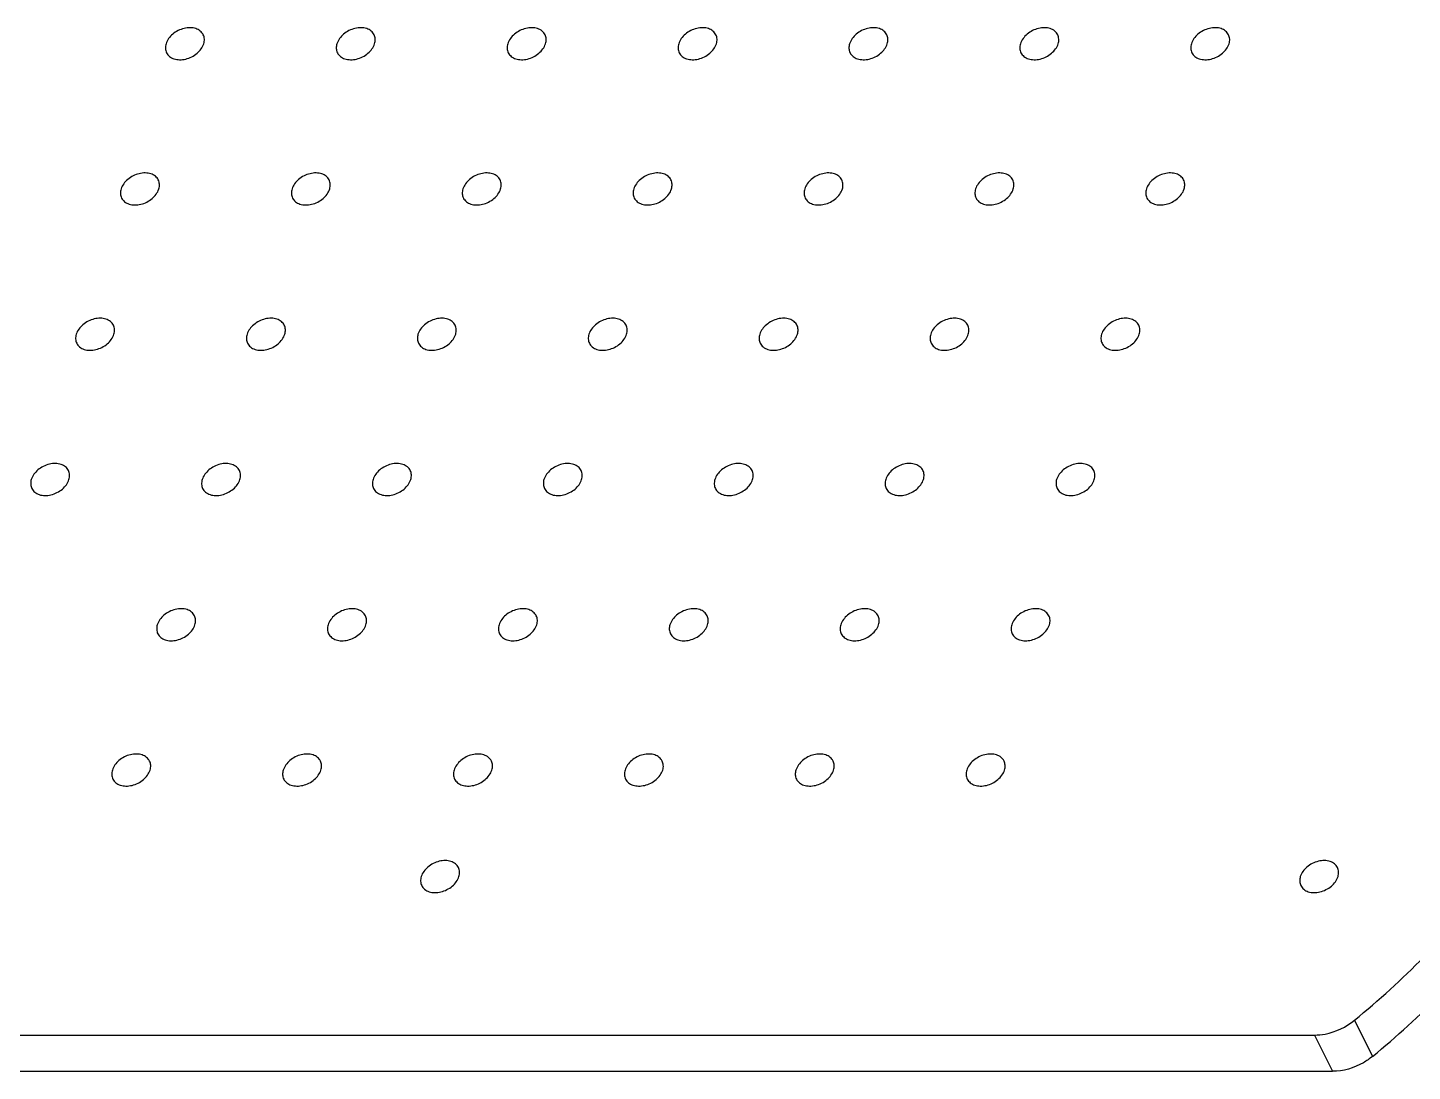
# Model space of a CAD drawing. Extents: x -1998 to 15527, y -687 to 14548.
# Drawn here: x 1076.02 to 1118.67, y -487.02 to -454.86 of the extents above; entities that cross this region are included whole.
import ezdxf

# ---------------------------------------------------------------- set-up
doc = ezdxf.new("R2010")
doc.units = 0
doc.header["$LTSCALE"] = 6
doc.header["$MEASUREMENT"] = 0
doc.layers.get('0').update_dxf_attribs({"linetype": 'CONTINUOUS'})
doc.layers.add('02___PRT_ALL_AXES', color=7, linetype='CONTINUOUS')

msp = doc.modelspace()

# ---------------------------------------------------------------- linework, layer by layer
at = {"color": 7, "linetype": 'Continuous'}
for p, q in [((1116.893, -485.448), (1117.442, -486.567)), ((1058.765, -485.906), (1115.657, -485.906)), ((1115.657, -485.906), (1116.207, -487.025)), ((1059.314, -487.025), (1116.207, -487.025))]:
    msp.add_line(p, q, dxfattribs=at)
for centre in [(1098.947, -463.629), (1099.497, -464.748)]:
    msp.add_arc(centre, 28.251, 309.4369, 315.2953, dxfattribs=at)
for points, knots in [([(1115.657, -485.906), (1115.765, -485.906), (1116.209, -485.862), (1116.634, -485.662), (1116.893, -485.448)], [0, 0, 0, 0, 0.243055, 1, 1, 1, 1]), ([(1117.442, -486.567), (1117.355, -486.639), (1116.989, -486.891), (1116.538, -487.025), (1116.207, -487.025)], [0, 0, 0, 0, 0.254265, 1, 1, 1, 1])]:
    msp.add_open_spline(points, degree=3, knots=knots, dxfattribs=at)
at = {"layer": '02___PRT_ALL_AXES', "color": 7, "linetype": 'Continuous'}
for points, knots in [([(1081.426, -455.079), (1081.405, -455.035), (1081.338, -454.954), (1081.193, -454.88), (1081.019, -454.855), (1080.766, -454.886), (1080.476, -455.031), (1080.315, -455.243), (1080.28, -455.356)], [0, 0, 0, 0, 0.102614, 0.21351, 0.336532, 0.470448, 0.748153, 1, 1, 1, 1]), ([(1081.441, -455.356), (1081.455, -455.31), (1081.469, -455.214), (1081.446, -455.12), (1081.426, -455.079)], [0, 0, 0, 0, 0.516994, 1, 1, 1, 1]), ([(1086.69, -455.079), (1086.668, -455.035), (1086.602, -454.954), (1086.457, -454.88), (1086.283, -454.855), (1086.03, -454.886), (1085.74, -455.031), (1085.579, -455.243), (1085.544, -455.356)], [0, 0, 0, 0, 0.102614, 0.21351, 0.336532, 0.470448, 0.748153, 1, 1, 1, 1]), ([(1086.704, -455.356), (1086.719, -455.31), (1086.733, -455.214), (1086.71, -455.12), (1086.69, -455.079)], [0, 0, 0, 0, 0.516994, 1, 1, 1, 1]), ([(1091.954, -455.079), (1091.932, -455.035), (1091.866, -454.954), (1091.721, -454.88), (1091.547, -454.855), (1091.293, -454.886), (1091.004, -455.031), (1090.843, -455.243), (1090.808, -455.356)], [0, 0, 0, 0, 0.102614, 0.21351, 0.336532, 0.470448, 0.748153, 1, 1, 1, 1]), ([(1091.968, -455.356), (1091.983, -455.31), (1091.997, -455.214), (1091.974, -455.12), (1091.954, -455.079)], [0, 0, 0, 0, 0.516994, 1, 1, 1, 1]), ([(1097.217, -455.079), (1097.196, -455.035), (1097.13, -454.954), (1096.985, -454.88), (1096.81, -454.855), (1096.557, -454.886), (1096.268, -455.031), (1096.107, -455.243), (1096.072, -455.356)], [0, 0, 0, 0, 0.102614, 0.21351, 0.336532, 0.470448, 0.748153, 1, 1, 1, 1]), ([(1097.232, -455.356), (1097.247, -455.31), (1097.261, -455.214), (1097.238, -455.12), (1097.217, -455.079)], [0, 0, 0, 0, 0.516994, 1, 1, 1, 1]), ([(1102.481, -455.079), (1102.46, -455.035), (1102.394, -454.954), (1102.249, -454.88), (1102.074, -454.855), (1101.821, -454.886), (1101.532, -455.031), (1101.371, -455.243), (1101.336, -455.356)], [0, 0, 0, 0, 0.102614, 0.21351, 0.336532, 0.470448, 0.748153, 1, 1, 1, 1]), ([(1102.496, -455.356), (1102.51, -455.31), (1102.525, -455.214), (1102.501, -455.12), (1102.481, -455.079)], [0, 0, 0, 0, 0.516994, 1, 1, 1, 1]), ([(1107.745, -455.079), (1107.724, -455.035), (1107.658, -454.954), (1107.513, -454.88), (1107.338, -454.855), (1107.085, -454.886), (1106.796, -455.031), (1106.635, -455.243), (1106.599, -455.356)], [0, 0, 0, 0, 0.102614, 0.21351, 0.336532, 0.470448, 0.748153, 1, 1, 1, 1]), ([(1107.76, -455.356), (1107.774, -455.31), (1107.789, -455.214), (1107.765, -455.12), (1107.745, -455.079)], [0, 0, 0, 0, 0.516994, 1, 1, 1, 1]), ([(1113.009, -455.079), (1112.988, -455.035), (1112.921, -454.954), (1112.777, -454.88), (1112.602, -454.855), (1112.349, -454.886), (1112.059, -455.031), (1111.898, -455.243), (1111.863, -455.356)], [0, 0, 0, 0, 0.102614, 0.21351, 0.336532, 0.470448, 0.748153, 1, 1, 1, 1]), ([(1113.024, -455.356), (1113.038, -455.31), (1113.053, -455.214), (1113.029, -455.12), (1113.009, -455.079)], [0, 0, 0, 0, 0.516994, 1, 1, 1, 1]), ([(1080.28, -455.356), (1080.266, -455.403), (1080.251, -455.498), (1080.275, -455.593), (1080.295, -455.634)], [0, 0, 0, 0, 0.516994, 1, 1, 1, 1]), ([(1080.295, -455.634), (1080.316, -455.677), (1080.382, -455.759), (1080.527, -455.833), (1080.702, -455.858), (1080.955, -455.826), (1081.244, -455.682), (1081.405, -455.47), (1081.441, -455.356)], [0, 0, 0, 0, 0.102614, 0.21351, 0.336532, 0.470448, 0.748153, 1, 1, 1, 1]), ([(1085.544, -455.356), (1085.53, -455.403), (1085.515, -455.498), (1085.539, -455.593), (1085.559, -455.634)], [0, 0, 0, 0, 0.516994, 1, 1, 1, 1]), ([(1085.559, -455.634), (1085.58, -455.677), (1085.646, -455.759), (1085.791, -455.833), (1085.966, -455.858), (1086.219, -455.826), (1086.508, -455.682), (1086.669, -455.47), (1086.704, -455.356)], [0, 0, 0, 0, 0.102614, 0.21351, 0.336532, 0.470448, 0.748153, 1, 1, 1, 1]), ([(1090.808, -455.356), (1090.793, -455.403), (1090.779, -455.498), (1090.802, -455.593), (1090.823, -455.634)], [0, 0, 0, 0, 0.516994, 1, 1, 1, 1]), ([(1090.823, -455.634), (1090.844, -455.677), (1090.91, -455.759), (1091.055, -455.833), (1091.23, -455.858), (1091.483, -455.826), (1091.772, -455.682), (1091.933, -455.47), (1091.968, -455.356)], [0, 0, 0, 0, 0.102614, 0.21351, 0.336532, 0.470448, 0.748153, 1, 1, 1, 1]), ([(1096.072, -455.356), (1096.057, -455.403), (1096.043, -455.498), (1096.066, -455.593), (1096.086, -455.634)], [0, 0, 0, 0, 0.516994, 1, 1, 1, 1]), ([(1096.086, -455.634), (1096.108, -455.677), (1096.174, -455.759), (1096.319, -455.833), (1096.493, -455.858), (1096.747, -455.826), (1097.036, -455.682), (1097.197, -455.47), (1097.232, -455.356)], [0, 0, 0, 0, 0.102614, 0.21351, 0.336532, 0.470448, 0.748153, 1, 1, 1, 1]), ([(1101.336, -455.356), (1101.321, -455.403), (1101.307, -455.498), (1101.33, -455.593), (1101.35, -455.634)], [0, 0, 0, 0, 0.516994, 1, 1, 1, 1]), ([(1101.35, -455.634), (1101.372, -455.677), (1101.438, -455.759), (1101.583, -455.833), (1101.757, -455.858), (1102.01, -455.826), (1102.3, -455.682), (1102.461, -455.47), (1102.496, -455.356)], [0, 0, 0, 0, 0.102614, 0.21351, 0.336532, 0.470448, 0.748153, 1, 1, 1, 1]), ([(1106.599, -455.356), (1106.585, -455.403), (1106.571, -455.498), (1106.594, -455.593), (1106.614, -455.634)], [0, 0, 0, 0, 0.516994, 1, 1, 1, 1]), ([(1106.614, -455.634), (1106.636, -455.677), (1106.702, -455.759), (1106.847, -455.833), (1107.021, -455.858), (1107.274, -455.826), (1107.564, -455.682), (1107.725, -455.47), (1107.76, -455.356)], [0, 0, 0, 0, 0.102614, 0.21351, 0.336532, 0.470448, 0.748153, 1, 1, 1, 1]), ([(1111.863, -455.356), (1111.849, -455.403), (1111.835, -455.498), (1111.858, -455.593), (1111.878, -455.634)], [0, 0, 0, 0, 0.516994, 1, 1, 1, 1]), ([(1111.878, -455.634), (1111.899, -455.677), (1111.966, -455.759), (1112.11, -455.833), (1112.285, -455.858), (1112.538, -455.826), (1112.828, -455.682), (1112.989, -455.47), (1113.024, -455.356)], [0, 0, 0, 0, 0.102614, 0.21351, 0.336532, 0.470448, 0.748153, 1, 1, 1, 1]), ([(1080.042, -459.555), (1080.021, -459.512), (1079.955, -459.431), (1079.81, -459.357), (1079.635, -459.331), (1079.382, -459.363), (1079.093, -459.508), (1078.932, -459.719), (1078.897, -459.833)], [0, 0, 0, 0, 0.102614, 0.21351, 0.336532, 0.470448, 0.748153, 1, 1, 1, 1]), ([(1085.306, -459.555), (1085.285, -459.512), (1085.219, -459.431), (1085.074, -459.357), (1084.899, -459.331), (1084.646, -459.363), (1084.357, -459.508), (1084.196, -459.719), (1084.161, -459.833)], [0, 0, 0, 0, 0.102614, 0.21351, 0.336532, 0.470448, 0.748153, 1, 1, 1, 1]), ([(1090.57, -459.555), (1090.549, -459.512), (1090.483, -459.431), (1090.338, -459.357), (1090.163, -459.331), (1089.91, -459.363), (1089.621, -459.508), (1089.46, -459.719), (1089.424, -459.833)], [0, 0, 0, 0, 0.102614, 0.21351, 0.336532, 0.470448, 0.748153, 1, 1, 1, 1]), ([(1095.834, -459.555), (1095.813, -459.512), (1095.746, -459.431), (1095.602, -459.357), (1095.427, -459.331), (1095.174, -459.363), (1094.884, -459.508), (1094.723, -459.719), (1094.688, -459.833)], [0, 0, 0, 0, 0.102614, 0.21351, 0.336532, 0.470448, 0.748153, 1, 1, 1, 1]), ([(1101.098, -459.555), (1101.077, -459.512), (1101.01, -459.431), (1100.866, -459.357), (1100.691, -459.331), (1100.438, -459.363), (1100.148, -459.508), (1099.987, -459.719), (1099.952, -459.833)], [0, 0, 0, 0, 0.102614, 0.21351, 0.336532, 0.470448, 0.748153, 1, 1, 1, 1]), ([(1106.362, -459.555), (1106.34, -459.512), (1106.274, -459.431), (1106.129, -459.357), (1105.955, -459.331), (1105.702, -459.363), (1105.412, -459.508), (1105.251, -459.719), (1105.216, -459.833)], [0, 0, 0, 0, 0.102614, 0.21351, 0.336532, 0.470448, 0.748153, 1, 1, 1, 1]), ([(1111.626, -459.555), (1111.604, -459.512), (1111.538, -459.431), (1111.393, -459.357), (1111.219, -459.331), (1110.965, -459.363), (1110.676, -459.508), (1110.515, -459.719), (1110.48, -459.833)], [0, 0, 0, 0, 0.102614, 0.21351, 0.336532, 0.470448, 0.748153, 1, 1, 1, 1]), ([(1080.057, -459.833), (1080.072, -459.786), (1080.086, -459.691), (1080.063, -459.596), (1080.042, -459.555)], [0, 0, 0, 0, 0.516994, 1, 1, 1, 1]), ([(1085.321, -459.833), (1085.335, -459.786), (1085.35, -459.691), (1085.326, -459.596), (1085.306, -459.555)], [0, 0, 0, 0, 0.516994, 1, 1, 1, 1]), ([(1090.585, -459.833), (1090.599, -459.786), (1090.614, -459.691), (1090.59, -459.596), (1090.57, -459.555)], [0, 0, 0, 0, 0.516994, 1, 1, 1, 1]), ([(1095.849, -459.833), (1095.863, -459.786), (1095.878, -459.691), (1095.854, -459.596), (1095.834, -459.555)], [0, 0, 0, 0, 0.516994, 1, 1, 1, 1]), ([(1101.113, -459.833), (1101.127, -459.786), (1101.141, -459.691), (1101.118, -459.596), (1101.098, -459.555)], [0, 0, 0, 0, 0.516994, 1, 1, 1, 1]), ([(1106.377, -459.833), (1106.391, -459.786), (1106.405, -459.691), (1106.382, -459.596), (1106.362, -459.555)], [0, 0, 0, 0, 0.516994, 1, 1, 1, 1]), ([(1111.64, -459.833), (1111.655, -459.786), (1111.669, -459.691), (1111.646, -459.596), (1111.626, -459.555)], [0, 0, 0, 0, 0.516994, 1, 1, 1, 1]), ([(1078.897, -459.833), (1078.882, -459.88), (1078.868, -459.975), (1078.891, -460.07), (1078.911, -460.111)], [0, 0, 0, 0, 0.516994, 1, 1, 1, 1]), ([(1078.911, -460.111), (1078.933, -460.154), (1078.999, -460.235), (1079.144, -460.309), (1079.318, -460.335), (1079.572, -460.303), (1079.861, -460.158), (1080.022, -459.947), (1080.057, -459.833)], [0, 0, 0, 0, 0.102614, 0.21351, 0.336532, 0.470448, 0.748153, 1, 1, 1, 1]), ([(1084.161, -459.833), (1084.146, -459.88), (1084.132, -459.975), (1084.155, -460.07), (1084.175, -460.111)], [0, 0, 0, 0, 0.516994, 1, 1, 1, 1]), ([(1084.175, -460.111), (1084.197, -460.154), (1084.263, -460.235), (1084.408, -460.309), (1084.582, -460.335), (1084.835, -460.303), (1085.125, -460.158), (1085.286, -459.947), (1085.321, -459.833)], [0, 0, 0, 0, 0.102614, 0.21351, 0.336532, 0.470448, 0.748153, 1, 1, 1, 1]), ([(1089.424, -459.833), (1089.41, -459.88), (1089.396, -459.975), (1089.419, -460.07), (1089.439, -460.111)], [0, 0, 0, 0, 0.516994, 1, 1, 1, 1]), ([(1089.439, -460.111), (1089.461, -460.154), (1089.527, -460.235), (1089.672, -460.309), (1089.846, -460.335), (1090.099, -460.303), (1090.389, -460.158), (1090.55, -459.947), (1090.585, -459.833)], [0, 0, 0, 0, 0.102614, 0.21351, 0.336532, 0.470448, 0.748153, 1, 1, 1, 1]), ([(1094.688, -459.833), (1094.674, -459.88), (1094.66, -459.975), (1094.683, -460.07), (1094.703, -460.111)], [0, 0, 0, 0, 0.516994, 1, 1, 1, 1]), ([(1094.703, -460.111), (1094.724, -460.154), (1094.791, -460.235), (1094.935, -460.309), (1095.11, -460.335), (1095.363, -460.303), (1095.653, -460.158), (1095.814, -459.947), (1095.849, -459.833)], [0, 0, 0, 0, 0.102614, 0.21351, 0.336532, 0.470448, 0.748153, 1, 1, 1, 1]), ([(1099.952, -459.833), (1099.938, -459.88), (1099.923, -459.975), (1099.947, -460.07), (1099.967, -460.111)], [0, 0, 0, 0, 0.516994, 1, 1, 1, 1]), ([(1099.967, -460.111), (1099.988, -460.154), (1100.054, -460.235), (1100.199, -460.309), (1100.374, -460.335), (1100.627, -460.303), (1100.917, -460.158), (1101.078, -459.947), (1101.113, -459.833)], [0, 0, 0, 0, 0.102614, 0.21351, 0.336532, 0.470448, 0.748153, 1, 1, 1, 1]), ([(1105.216, -459.833), (1105.202, -459.88), (1105.187, -459.975), (1105.211, -460.07), (1105.231, -460.111)], [0, 0, 0, 0, 0.516994, 1, 1, 1, 1]), ([(1105.231, -460.111), (1105.252, -460.154), (1105.318, -460.235), (1105.463, -460.309), (1105.638, -460.335), (1105.891, -460.303), (1106.18, -460.158), (1106.341, -459.947), (1106.377, -459.833)], [0, 0, 0, 0, 0.102614, 0.21351, 0.336532, 0.470448, 0.748153, 1, 1, 1, 1]), ([(1110.48, -459.833), (1110.465, -459.88), (1110.451, -459.975), (1110.474, -460.07), (1110.495, -460.111)], [0, 0, 0, 0, 0.516994, 1, 1, 1, 1]), ([(1110.495, -460.111), (1110.516, -460.154), (1110.582, -460.235), (1110.727, -460.309), (1110.902, -460.335), (1111.155, -460.303), (1111.444, -460.158), (1111.605, -459.947), (1111.64, -459.833)], [0, 0, 0, 0, 0.102614, 0.21351, 0.336532, 0.470448, 0.748153, 1, 1, 1, 1]), ([(1078.659, -464.032), (1078.638, -463.989), (1078.571, -463.908), (1078.427, -463.834), (1078.252, -463.808), (1077.999, -463.84), (1077.709, -463.985), (1077.548, -464.196), (1077.513, -464.31)], [0, 0, 0, 0, 0.102614, 0.21351, 0.336532, 0.470448, 0.748153, 1, 1, 1, 1]), ([(1078.674, -464.31), (1078.688, -464.263), (1078.703, -464.168), (1078.679, -464.073), (1078.659, -464.032)], [0, 0, 0, 0, 0.516994, 1, 1, 1, 1]), ([(1083.923, -464.032), (1083.902, -463.989), (1083.835, -463.908), (1083.691, -463.834), (1083.516, -463.808), (1083.263, -463.84), (1082.973, -463.985), (1082.812, -464.196), (1082.777, -464.31)], [0, 0, 0, 0, 0.102614, 0.21351, 0.336532, 0.470448, 0.748153, 1, 1, 1, 1]), ([(1083.938, -464.31), (1083.952, -464.263), (1083.966, -464.168), (1083.943, -464.073), (1083.923, -464.032)], [0, 0, 0, 0, 0.516994, 1, 1, 1, 1]), ([(1089.187, -464.032), (1089.165, -463.989), (1089.099, -463.908), (1088.954, -463.834), (1088.78, -463.808), (1088.527, -463.84), (1088.237, -463.985), (1088.076, -464.196), (1088.041, -464.31)], [0, 0, 0, 0, 0.102614, 0.21351, 0.336532, 0.470448, 0.748153, 1, 1, 1, 1]), ([(1089.202, -464.31), (1089.216, -464.263), (1089.23, -464.168), (1089.207, -464.073), (1089.187, -464.032)], [0, 0, 0, 0, 0.516994, 1, 1, 1, 1]), ([(1094.451, -464.032), (1094.429, -463.989), (1094.363, -463.908), (1094.218, -463.834), (1094.044, -463.808), (1093.79, -463.84), (1093.501, -463.985), (1093.34, -464.196), (1093.305, -464.31)], [0, 0, 0, 0, 0.102614, 0.21351, 0.336532, 0.470448, 0.748153, 1, 1, 1, 1]), ([(1094.465, -464.31), (1094.48, -464.263), (1094.494, -464.168), (1094.471, -464.073), (1094.451, -464.032)], [0, 0, 0, 0, 0.516994, 1, 1, 1, 1]), ([(1099.715, -464.032), (1099.693, -463.989), (1099.627, -463.908), (1099.482, -463.834), (1099.307, -463.808), (1099.054, -463.84), (1098.765, -463.985), (1098.604, -464.196), (1098.569, -464.31)], [0, 0, 0, 0, 0.102614, 0.21351, 0.336532, 0.470448, 0.748153, 1, 1, 1, 1]), ([(1099.729, -464.31), (1099.744, -464.263), (1099.758, -464.168), (1099.735, -464.073), (1099.715, -464.032)], [0, 0, 0, 0, 0.516994, 1, 1, 1, 1]), ([(1104.978, -464.032), (1104.957, -463.989), (1104.891, -463.908), (1104.746, -463.834), (1104.571, -463.808), (1104.318, -463.84), (1104.029, -463.985), (1103.868, -464.196), (1103.833, -464.31)], [0, 0, 0, 0, 0.102614, 0.21351, 0.336532, 0.470448, 0.748153, 1, 1, 1, 1]), ([(1104.993, -464.31), (1105.008, -464.263), (1105.022, -464.168), (1104.998, -464.073), (1104.978, -464.032)], [0, 0, 0, 0, 0.516994, 1, 1, 1, 1]), ([(1110.242, -464.032), (1110.221, -463.989), (1110.155, -463.908), (1110.01, -463.834), (1109.835, -463.808), (1109.582, -463.84), (1109.293, -463.985), (1109.132, -464.196), (1109.096, -464.31)], [0, 0, 0, 0, 0.102614, 0.21351, 0.336532, 0.470448, 0.748153, 1, 1, 1, 1]), ([(1110.257, -464.31), (1110.271, -464.263), (1110.286, -464.168), (1110.262, -464.073), (1110.242, -464.032)], [0, 0, 0, 0, 0.516994, 1, 1, 1, 1]), ([(1077.513, -464.31), (1077.499, -464.356), (1077.485, -464.452), (1077.508, -464.546), (1077.528, -464.587)], [0, 0, 0, 0, 0.516994, 1, 1, 1, 1]), ([(1077.528, -464.587), (1077.549, -464.631), (1077.616, -464.712), (1077.76, -464.786), (1077.935, -464.811), (1078.188, -464.78), (1078.478, -464.635), (1078.639, -464.424), (1078.674, -464.31)], [0, 0, 0, 0, 0.102614, 0.21351, 0.336532, 0.470448, 0.748153, 1, 1, 1, 1]), ([(1082.777, -464.31), (1082.763, -464.356), (1082.748, -464.452), (1082.772, -464.546), (1082.792, -464.587)], [0, 0, 0, 0, 0.516994, 1, 1, 1, 1]), ([(1082.792, -464.587), (1082.813, -464.631), (1082.879, -464.712), (1083.024, -464.786), (1083.199, -464.811), (1083.452, -464.78), (1083.742, -464.635), (1083.903, -464.424), (1083.938, -464.31)], [0, 0, 0, 0, 0.102614, 0.21351, 0.336532, 0.470448, 0.748153, 1, 1, 1, 1]), ([(1088.041, -464.31), (1088.027, -464.356), (1088.012, -464.452), (1088.036, -464.546), (1088.056, -464.587)], [0, 0, 0, 0, 0.516994, 1, 1, 1, 1]), ([(1088.056, -464.587), (1088.077, -464.631), (1088.143, -464.712), (1088.288, -464.786), (1088.463, -464.811), (1088.716, -464.78), (1089.005, -464.635), (1089.166, -464.424), (1089.202, -464.31)], [0, 0, 0, 0, 0.102614, 0.21351, 0.336532, 0.470448, 0.748153, 1, 1, 1, 1]), ([(1093.305, -464.31), (1093.29, -464.356), (1093.276, -464.452), (1093.299, -464.546), (1093.32, -464.587)], [0, 0, 0, 0, 0.516994, 1, 1, 1, 1]), ([(1093.32, -464.587), (1093.341, -464.631), (1093.407, -464.712), (1093.552, -464.786), (1093.727, -464.811), (1093.98, -464.78), (1094.269, -464.635), (1094.43, -464.424), (1094.465, -464.31)], [0, 0, 0, 0, 0.102614, 0.21351, 0.336532, 0.470448, 0.748153, 1, 1, 1, 1]), ([(1098.569, -464.31), (1098.554, -464.356), (1098.54, -464.452), (1098.563, -464.546), (1098.583, -464.587)], [0, 0, 0, 0, 0.516994, 1, 1, 1, 1]), ([(1098.583, -464.587), (1098.605, -464.631), (1098.671, -464.712), (1098.816, -464.786), (1098.991, -464.811), (1099.244, -464.78), (1099.533, -464.635), (1099.694, -464.424), (1099.729, -464.31)], [0, 0, 0, 0, 0.102614, 0.21351, 0.336532, 0.470448, 0.748153, 1, 1, 1, 1]), ([(1103.833, -464.31), (1103.818, -464.356), (1103.804, -464.452), (1103.827, -464.546), (1103.847, -464.587)], [0, 0, 0, 0, 0.516994, 1, 1, 1, 1]), ([(1103.847, -464.587), (1103.869, -464.631), (1103.935, -464.712), (1104.08, -464.786), (1104.254, -464.811), (1104.508, -464.78), (1104.797, -464.635), (1104.958, -464.424), (1104.993, -464.31)], [0, 0, 0, 0, 0.102614, 0.21351, 0.336532, 0.470448, 0.748153, 1, 1, 1, 1]), ([(1109.096, -464.31), (1109.082, -464.356), (1109.068, -464.452), (1109.091, -464.546), (1109.111, -464.587)], [0, 0, 0, 0, 0.516994, 1, 1, 1, 1]), ([(1109.111, -464.587), (1109.133, -464.631), (1109.199, -464.712), (1109.344, -464.786), (1109.518, -464.811), (1109.771, -464.78), (1110.061, -464.635), (1110.222, -464.424), (1110.257, -464.31)], [0, 0, 0, 0, 0.102614, 0.21351, 0.336532, 0.470448, 0.748153, 1, 1, 1, 1]), ([(1077.276, -468.509), (1077.254, -468.465), (1077.188, -468.384), (1077.043, -468.31), (1076.869, -468.285), (1076.615, -468.316), (1076.326, -468.461), (1076.165, -468.673), (1076.13, -468.786)], [0, 0, 0, 0, 0.102614, 0.21351, 0.336532, 0.470448, 0.748153, 1, 1, 1, 1]), ([(1082.54, -468.509), (1082.518, -468.465), (1082.452, -468.384), (1082.307, -468.31), (1082.132, -468.285), (1081.879, -468.316), (1081.59, -468.461), (1081.429, -468.673), (1081.394, -468.786)], [0, 0, 0, 0, 0.102614, 0.21351, 0.336532, 0.470448, 0.748153, 1, 1, 1, 1]), ([(1087.803, -468.509), (1087.782, -468.465), (1087.716, -468.384), (1087.571, -468.31), (1087.396, -468.285), (1087.143, -468.316), (1086.854, -468.461), (1086.693, -468.673), (1086.658, -468.786)], [0, 0, 0, 0, 0.102614, 0.21351, 0.336532, 0.470448, 0.748153, 1, 1, 1, 1]), ([(1093.067, -468.509), (1093.046, -468.465), (1092.98, -468.384), (1092.835, -468.31), (1092.66, -468.285), (1092.407, -468.316), (1092.118, -468.461), (1091.957, -468.673), (1091.921, -468.786)], [0, 0, 0, 0, 0.102614, 0.21351, 0.336532, 0.470448, 0.748153, 1, 1, 1, 1]), ([(1098.331, -468.509), (1098.31, -468.465), (1098.243, -468.384), (1098.099, -468.31), (1097.924, -468.285), (1097.671, -468.316), (1097.381, -468.461), (1097.22, -468.673), (1097.185, -468.786)], [0, 0, 0, 0, 0.102614, 0.21351, 0.336532, 0.470448, 0.748153, 1, 1, 1, 1]), ([(1103.595, -468.509), (1103.574, -468.465), (1103.507, -468.384), (1103.363, -468.31), (1103.188, -468.285), (1102.935, -468.316), (1102.645, -468.461), (1102.484, -468.673), (1102.449, -468.786)], [0, 0, 0, 0, 0.102614, 0.21351, 0.336532, 0.470448, 0.748153, 1, 1, 1, 1]), ([(1108.859, -468.509), (1108.837, -468.465), (1108.771, -468.384), (1108.626, -468.31), (1108.452, -468.285), (1108.199, -468.316), (1107.909, -468.461), (1107.748, -468.673), (1107.713, -468.786)], [0, 0, 0, 0, 0.102614, 0.21351, 0.336532, 0.470448, 0.748153, 1, 1, 1, 1]), ([(1077.29, -468.786), (1077.305, -468.74), (1077.319, -468.644), (1077.296, -468.55), (1077.276, -468.509)], [0, 0, 0, 0, 0.516994, 1, 1, 1, 1]), ([(1082.554, -468.786), (1082.569, -468.74), (1082.583, -468.644), (1082.56, -468.55), (1082.54, -468.509)], [0, 0, 0, 0, 0.516994, 1, 1, 1, 1]), ([(1087.818, -468.786), (1087.833, -468.74), (1087.847, -468.644), (1087.823, -468.55), (1087.803, -468.509)], [0, 0, 0, 0, 0.516994, 1, 1, 1, 1]), ([(1093.082, -468.786), (1093.096, -468.74), (1093.111, -468.644), (1093.087, -468.55), (1093.067, -468.509)], [0, 0, 0, 0, 0.516994, 1, 1, 1, 1]), ([(1098.346, -468.786), (1098.36, -468.74), (1098.375, -468.644), (1098.351, -468.55), (1098.331, -468.509)], [0, 0, 0, 0, 0.516994, 1, 1, 1, 1]), ([(1103.61, -468.786), (1103.624, -468.74), (1103.638, -468.644), (1103.615, -468.55), (1103.595, -468.509)], [0, 0, 0, 0, 0.516994, 1, 1, 1, 1]), ([(1108.874, -468.786), (1108.888, -468.74), (1108.902, -468.644), (1108.879, -468.55), (1108.859, -468.509)], [0, 0, 0, 0, 0.516994, 1, 1, 1, 1]), ([(1076.13, -468.786), (1076.115, -468.833), (1076.101, -468.929), (1076.124, -469.023), (1076.145, -469.064)], [0, 0, 0, 0, 0.516994, 1, 1, 1, 1]), ([(1076.145, -469.064), (1076.166, -469.108), (1076.232, -469.189), (1076.377, -469.263), (1076.552, -469.288), (1076.805, -469.257), (1077.094, -469.112), (1077.255, -468.9), (1077.29, -468.786)], [0, 0, 0, 0, 0.102614, 0.21351, 0.336532, 0.470448, 0.748153, 1, 1, 1, 1]), ([(1081.394, -468.786), (1081.379, -468.833), (1081.365, -468.929), (1081.388, -469.023), (1081.408, -469.064)], [0, 0, 0, 0, 0.516994, 1, 1, 1, 1]), ([(1081.408, -469.064), (1081.43, -469.108), (1081.496, -469.189), (1081.641, -469.263), (1081.816, -469.288), (1082.069, -469.257), (1082.358, -469.112), (1082.519, -468.9), (1082.554, -468.786)], [0, 0, 0, 0, 0.102614, 0.21351, 0.336532, 0.470448, 0.748153, 1, 1, 1, 1]), ([(1086.658, -468.786), (1086.643, -468.833), (1086.629, -468.929), (1086.652, -469.023), (1086.672, -469.064)], [0, 0, 0, 0, 0.516994, 1, 1, 1, 1]), ([(1086.672, -469.064), (1086.694, -469.108), (1086.76, -469.189), (1086.905, -469.263), (1087.079, -469.288), (1087.333, -469.257), (1087.622, -469.112), (1087.783, -468.9), (1087.818, -468.786)], [0, 0, 0, 0, 0.102614, 0.21351, 0.336532, 0.470448, 0.748153, 1, 1, 1, 1]), ([(1091.921, -468.786), (1091.907, -468.833), (1091.893, -468.929), (1091.916, -469.023), (1091.936, -469.064)], [0, 0, 0, 0, 0.516994, 1, 1, 1, 1]), ([(1091.936, -469.064), (1091.958, -469.108), (1092.024, -469.189), (1092.169, -469.263), (1092.343, -469.288), (1092.596, -469.257), (1092.886, -469.112), (1093.047, -468.9), (1093.082, -468.786)], [0, 0, 0, 0, 0.102614, 0.21351, 0.336532, 0.470448, 0.748153, 1, 1, 1, 1]), ([(1097.185, -468.786), (1097.171, -468.833), (1097.157, -468.929), (1097.18, -469.023), (1097.2, -469.064)], [0, 0, 0, 0, 0.516994, 1, 1, 1, 1]), ([(1097.2, -469.064), (1097.221, -469.108), (1097.288, -469.189), (1097.432, -469.263), (1097.607, -469.288), (1097.86, -469.257), (1098.15, -469.112), (1098.311, -468.9), (1098.346, -468.786)], [0, 0, 0, 0, 0.102614, 0.21351, 0.336532, 0.470448, 0.748153, 1, 1, 1, 1]), ([(1102.449, -468.786), (1102.435, -468.833), (1102.42, -468.929), (1102.444, -469.023), (1102.464, -469.064)], [0, 0, 0, 0, 0.516994, 1, 1, 1, 1]), ([(1102.464, -469.064), (1102.485, -469.108), (1102.552, -469.189), (1102.696, -469.263), (1102.871, -469.288), (1103.124, -469.257), (1103.414, -469.112), (1103.575, -468.9), (1103.61, -468.786)], [0, 0, 0, 0, 0.102614, 0.21351, 0.336532, 0.470448, 0.748153, 1, 1, 1, 1]), ([(1107.713, -468.786), (1107.699, -468.833), (1107.684, -468.929), (1107.708, -469.023), (1107.728, -469.064)], [0, 0, 0, 0, 0.516994, 1, 1, 1, 1]), ([(1107.728, -469.064), (1107.749, -469.108), (1107.815, -469.189), (1107.96, -469.263), (1108.135, -469.288), (1108.388, -469.257), (1108.677, -469.112), (1108.838, -468.9), (1108.874, -468.786)], [0, 0, 0, 0, 0.102614, 0.21351, 0.336532, 0.470448, 0.748153, 1, 1, 1, 1]), ([(1081.156, -472.986), (1081.135, -472.942), (1081.068, -472.861), (1080.924, -472.787), (1080.749, -472.761), (1080.496, -472.793), (1080.206, -472.938), (1080.045, -473.149), (1080.01, -473.263)], [0, 0, 0, 0, 0.102614, 0.21351, 0.336532, 0.470448, 0.748153, 1, 1, 1, 1]), ([(1081.171, -473.263), (1081.185, -473.217), (1081.2, -473.121), (1081.176, -473.027), (1081.156, -472.986)], [0, 0, 0, 0, 0.516994, 1, 1, 1, 1]), ([(1086.42, -472.986), (1086.399, -472.942), (1086.332, -472.861), (1086.188, -472.787), (1086.013, -472.761), (1085.76, -472.793), (1085.47, -472.938), (1085.309, -473.149), (1085.274, -473.263)], [0, 0, 0, 0, 0.102614, 0.21351, 0.336532, 0.470448, 0.748153, 1, 1, 1, 1]), ([(1086.435, -473.263), (1086.449, -473.217), (1086.463, -473.121), (1086.44, -473.027), (1086.42, -472.986)], [0, 0, 0, 0, 0.516994, 1, 1, 1, 1]), ([(1091.684, -472.986), (1091.662, -472.942), (1091.596, -472.861), (1091.451, -472.787), (1091.277, -472.761), (1091.024, -472.793), (1090.734, -472.938), (1090.573, -473.149), (1090.538, -473.263)], [0, 0, 0, 0, 0.102614, 0.21351, 0.336532, 0.470448, 0.748153, 1, 1, 1, 1]), ([(1091.699, -473.263), (1091.713, -473.217), (1091.727, -473.121), (1091.704, -473.027), (1091.684, -472.986)], [0, 0, 0, 0, 0.516994, 1, 1, 1, 1]), ([(1096.948, -472.986), (1096.926, -472.942), (1096.86, -472.861), (1096.715, -472.787), (1096.541, -472.761), (1096.287, -472.793), (1095.998, -472.938), (1095.837, -473.149), (1095.802, -473.263)], [0, 0, 0, 0, 0.102614, 0.21351, 0.336532, 0.470448, 0.748153, 1, 1, 1, 1]), ([(1096.962, -473.263), (1096.977, -473.217), (1096.991, -473.121), (1096.968, -473.027), (1096.948, -472.986)], [0, 0, 0, 0, 0.516994, 1, 1, 1, 1]), ([(1102.212, -472.986), (1102.19, -472.942), (1102.124, -472.861), (1101.979, -472.787), (1101.804, -472.761), (1101.551, -472.793), (1101.262, -472.938), (1101.101, -473.149), (1101.066, -473.263)], [0, 0, 0, 0, 0.102614, 0.21351, 0.336532, 0.470448, 0.748153, 1, 1, 1, 1]), ([(1102.226, -473.263), (1102.241, -473.217), (1102.255, -473.121), (1102.232, -473.027), (1102.212, -472.986)], [0, 0, 0, 0, 0.516994, 1, 1, 1, 1]), ([(1107.475, -472.986), (1107.454, -472.942), (1107.388, -472.861), (1107.243, -472.787), (1107.068, -472.761), (1106.815, -472.793), (1106.526, -472.938), (1106.365, -473.149), (1106.33, -473.263)], [0, 0, 0, 0, 0.102614, 0.21351, 0.336532, 0.470448, 0.748153, 1, 1, 1, 1]), ([(1107.49, -473.263), (1107.505, -473.217), (1107.519, -473.121), (1107.496, -473.027), (1107.475, -472.986)], [0, 0, 0, 0, 0.516994, 1, 1, 1, 1]), ([(1080.01, -473.263), (1079.996, -473.31), (1079.982, -473.405), (1080.005, -473.5), (1080.025, -473.541)], [0, 0, 0, 0, 0.516994, 1, 1, 1, 1]), ([(1080.025, -473.541), (1080.046, -473.584), (1080.113, -473.665), (1080.257, -473.739), (1080.432, -473.765), (1080.685, -473.733), (1080.975, -473.588), (1081.136, -473.377), (1081.171, -473.263)], [0, 0, 0, 0, 0.102614, 0.21351, 0.336532, 0.470448, 0.748153, 1, 1, 1, 1]), ([(1085.274, -473.263), (1085.26, -473.31), (1085.245, -473.405), (1085.269, -473.5), (1085.289, -473.541)], [0, 0, 0, 0, 0.516994, 1, 1, 1, 1]), ([(1085.289, -473.541), (1085.31, -473.584), (1085.377, -473.665), (1085.521, -473.739), (1085.696, -473.765), (1085.949, -473.733), (1086.239, -473.588), (1086.4, -473.377), (1086.435, -473.263)], [0, 0, 0, 0, 0.102614, 0.21351, 0.336532, 0.470448, 0.748153, 1, 1, 1, 1]), ([(1090.538, -473.263), (1090.524, -473.31), (1090.509, -473.405), (1090.533, -473.5), (1090.553, -473.541)], [0, 0, 0, 0, 0.516994, 1, 1, 1, 1]), ([(1090.553, -473.541), (1090.574, -473.584), (1090.64, -473.665), (1090.785, -473.739), (1090.96, -473.765), (1091.213, -473.733), (1091.502, -473.588), (1091.663, -473.377), (1091.699, -473.263)], [0, 0, 0, 0, 0.102614, 0.21351, 0.336532, 0.470448, 0.748153, 1, 1, 1, 1]), ([(1095.802, -473.263), (1095.787, -473.31), (1095.773, -473.405), (1095.797, -473.5), (1095.817, -473.541)], [0, 0, 0, 0, 0.516994, 1, 1, 1, 1]), ([(1095.817, -473.541), (1095.838, -473.584), (1095.904, -473.665), (1096.049, -473.739), (1096.224, -473.765), (1096.477, -473.733), (1096.766, -473.588), (1096.927, -473.377), (1096.962, -473.263)], [0, 0, 0, 0, 0.102614, 0.21351, 0.336532, 0.470448, 0.748153, 1, 1, 1, 1]), ([(1101.066, -473.263), (1101.051, -473.31), (1101.037, -473.405), (1101.06, -473.5), (1101.08, -473.541)], [0, 0, 0, 0, 0.516994, 1, 1, 1, 1]), ([(1101.08, -473.541), (1101.102, -473.584), (1101.168, -473.665), (1101.313, -473.739), (1101.488, -473.765), (1101.741, -473.733), (1102.03, -473.588), (1102.191, -473.377), (1102.226, -473.263)], [0, 0, 0, 0, 0.102614, 0.21351, 0.336532, 0.470448, 0.748153, 1, 1, 1, 1]), ([(1106.33, -473.263), (1106.315, -473.31), (1106.301, -473.405), (1106.324, -473.5), (1106.344, -473.541)], [0, 0, 0, 0, 0.516994, 1, 1, 1, 1]), ([(1106.344, -473.541), (1106.366, -473.584), (1106.432, -473.665), (1106.577, -473.739), (1106.751, -473.765), (1107.005, -473.733), (1107.294, -473.588), (1107.455, -473.377), (1107.49, -473.263)], [0, 0, 0, 0, 0.102614, 0.21351, 0.336532, 0.470448, 0.748153, 1, 1, 1, 1]), ([(1079.773, -477.462), (1079.751, -477.419), (1079.685, -477.338), (1079.54, -477.264), (1079.366, -477.238), (1079.112, -477.27), (1078.823, -477.415), (1078.662, -477.626), (1078.627, -477.74)], [0, 0, 0, 0, 0.102614, 0.21351, 0.336532, 0.470448, 0.748153, 1, 1, 1, 1]), ([(1085.037, -477.462), (1085.015, -477.419), (1084.949, -477.338), (1084.804, -477.264), (1084.629, -477.238), (1084.376, -477.27), (1084.087, -477.415), (1083.926, -477.626), (1083.891, -477.74)], [0, 0, 0, 0, 0.102614, 0.21351, 0.336532, 0.470448, 0.748153, 1, 1, 1, 1]), ([(1090.3, -477.462), (1090.279, -477.419), (1090.213, -477.338), (1090.068, -477.264), (1089.893, -477.238), (1089.64, -477.27), (1089.351, -477.415), (1089.19, -477.626), (1089.155, -477.74)], [0, 0, 0, 0, 0.102614, 0.21351, 0.336532, 0.470448, 0.748153, 1, 1, 1, 1]), ([(1095.564, -477.462), (1095.543, -477.419), (1095.477, -477.338), (1095.332, -477.264), (1095.157, -477.238), (1094.904, -477.27), (1094.615, -477.415), (1094.454, -477.626), (1094.418, -477.74)], [0, 0, 0, 0, 0.102614, 0.21351, 0.336532, 0.470448, 0.748153, 1, 1, 1, 1]), ([(1100.828, -477.462), (1100.807, -477.419), (1100.741, -477.338), (1100.596, -477.264), (1100.421, -477.238), (1100.168, -477.27), (1099.878, -477.415), (1099.718, -477.626), (1099.682, -477.74)], [0, 0, 0, 0, 0.102614, 0.21351, 0.336532, 0.470448, 0.748153, 1, 1, 1, 1]), ([(1106.092, -477.462), (1106.071, -477.419), (1106.004, -477.338), (1105.86, -477.264), (1105.685, -477.238), (1105.432, -477.27), (1105.142, -477.415), (1104.981, -477.626), (1104.946, -477.74)], [0, 0, 0, 0, 0.102614, 0.21351, 0.336532, 0.470448, 0.748153, 1, 1, 1, 1]), ([(1079.787, -477.74), (1079.802, -477.693), (1079.816, -477.598), (1079.793, -477.503), (1079.773, -477.462)], [0, 0, 0, 0, 0.516994, 1, 1, 1, 1]), ([(1085.051, -477.74), (1085.066, -477.693), (1085.08, -477.598), (1085.057, -477.503), (1085.037, -477.462)], [0, 0, 0, 0, 0.516994, 1, 1, 1, 1]), ([(1090.315, -477.74), (1090.33, -477.693), (1090.344, -477.598), (1090.321, -477.503), (1090.3, -477.462)], [0, 0, 0, 0, 0.516994, 1, 1, 1, 1]), ([(1095.579, -477.74), (1095.593, -477.693), (1095.608, -477.598), (1095.584, -477.503), (1095.564, -477.462)], [0, 0, 0, 0, 0.516994, 1, 1, 1, 1]), ([(1100.843, -477.74), (1100.857, -477.693), (1100.872, -477.598), (1100.848, -477.503), (1100.828, -477.462)], [0, 0, 0, 0, 0.516994, 1, 1, 1, 1]), ([(1106.107, -477.74), (1106.121, -477.693), (1106.135, -477.598), (1106.112, -477.503), (1106.092, -477.462)], [0, 0, 0, 0, 0.516994, 1, 1, 1, 1]), ([(1078.627, -477.74), (1078.612, -477.787), (1078.598, -477.882), (1078.622, -477.977), (1078.642, -478.017)], [0, 0, 0, 0, 0.516994, 1, 1, 1, 1]), ([(1078.642, -478.017), (1078.663, -478.061), (1078.729, -478.142), (1078.874, -478.216), (1079.049, -478.242), (1079.302, -478.21), (1079.591, -478.065), (1079.752, -477.854), (1079.787, -477.74)], [0, 0, 0, 0, 0.102614, 0.21351, 0.336532, 0.470448, 0.748153, 1, 1, 1, 1]), ([(1083.891, -477.74), (1083.876, -477.787), (1083.862, -477.882), (1083.885, -477.977), (1083.905, -478.017)], [0, 0, 0, 0, 0.516994, 1, 1, 1, 1]), ([(1083.905, -478.017), (1083.927, -478.061), (1083.993, -478.142), (1084.138, -478.216), (1084.313, -478.242), (1084.566, -478.21), (1084.855, -478.065), (1085.016, -477.854), (1085.051, -477.74)], [0, 0, 0, 0, 0.102614, 0.21351, 0.336532, 0.470448, 0.748153, 1, 1, 1, 1]), ([(1089.155, -477.74), (1089.14, -477.787), (1089.126, -477.882), (1089.149, -477.977), (1089.169, -478.017)], [0, 0, 0, 0, 0.516994, 1, 1, 1, 1]), ([(1089.169, -478.017), (1089.191, -478.061), (1089.257, -478.142), (1089.402, -478.216), (1089.576, -478.242), (1089.83, -478.21), (1090.119, -478.065), (1090.28, -477.854), (1090.315, -477.74)], [0, 0, 0, 0, 0.102614, 0.21351, 0.336532, 0.470448, 0.748153, 1, 1, 1, 1]), ([(1094.418, -477.74), (1094.404, -477.787), (1094.39, -477.882), (1094.413, -477.977), (1094.433, -478.017)], [0, 0, 0, 0, 0.516994, 1, 1, 1, 1]), ([(1094.433, -478.017), (1094.455, -478.061), (1094.521, -478.142), (1094.666, -478.216), (1094.84, -478.242), (1095.093, -478.21), (1095.383, -478.065), (1095.544, -477.854), (1095.579, -477.74)], [0, 0, 0, 0, 0.102614, 0.21351, 0.336532, 0.470448, 0.748153, 1, 1, 1, 1]), ([(1099.682, -477.74), (1099.668, -477.787), (1099.654, -477.882), (1099.677, -477.977), (1099.697, -478.017)], [0, 0, 0, 0, 0.516994, 1, 1, 1, 1]), ([(1099.697, -478.017), (1099.718, -478.061), (1099.785, -478.142), (1099.929, -478.216), (1100.104, -478.242), (1100.357, -478.21), (1100.647, -478.065), (1100.808, -477.854), (1100.843, -477.74)], [0, 0, 0, 0, 0.102614, 0.21351, 0.336532, 0.470448, 0.748153, 1, 1, 1, 1]), ([(1104.946, -477.74), (1104.932, -477.787), (1104.918, -477.882), (1104.941, -477.977), (1104.961, -478.017)], [0, 0, 0, 0, 0.516994, 1, 1, 1, 1]), ([(1104.961, -478.017), (1104.982, -478.061), (1105.049, -478.142), (1105.193, -478.216), (1105.368, -478.242), (1105.621, -478.21), (1105.911, -478.065), (1106.072, -477.854), (1106.107, -477.74)], [0, 0, 0, 0, 0.102614, 0.21351, 0.336532, 0.470448, 0.748153, 1, 1, 1, 1]), ([(1089.286, -480.745), (1089.265, -480.702), (1089.198, -480.621), (1089.054, -480.547), (1088.879, -480.521), (1088.626, -480.553), (1088.336, -480.698), (1088.175, -480.909), (1088.14, -481.023)], [0, 0, 0, 0, 0.102614, 0.21351, 0.336532, 0.470448, 0.748153, 1, 1, 1, 1]), ([(1116.365, -480.745), (1116.344, -480.702), (1116.277, -480.621), (1116.133, -480.547), (1115.958, -480.521), (1115.705, -480.553), (1115.415, -480.698), (1115.254, -480.909), (1115.219, -481.023)], [0, 0, 0, 0, 0.102614, 0.21351, 0.336532, 0.470448, 0.748153, 1, 1, 1, 1]), ([(1088.14, -481.023), (1088.126, -481.069), (1088.111, -481.165), (1088.135, -481.259), (1088.155, -481.3)], [0, 0, 0, 0, 0.516994, 1, 1, 1, 1]), ([(1088.155, -481.3), (1088.176, -481.344), (1088.242, -481.425), (1088.387, -481.499), (1088.562, -481.525), (1088.815, -481.493), (1089.105, -481.348), (1089.266, -481.137), (1089.301, -481.023)], [0, 0, 0, 0, 0.102614, 0.21351, 0.336532, 0.470448, 0.748153, 1, 1, 1, 1]), ([(1089.301, -481.023), (1089.315, -480.976), (1089.329, -480.881), (1089.306, -480.786), (1089.286, -480.745)], [0, 0, 0, 0, 0.516994, 1, 1, 1, 1]), ([(1115.219, -481.023), (1115.205, -481.069), (1115.191, -481.165), (1115.214, -481.259), (1115.234, -481.3)], [0, 0, 0, 0, 0.516994, 1, 1, 1, 1]), ([(1115.234, -481.3), (1115.255, -481.344), (1115.322, -481.425), (1115.466, -481.499), (1115.641, -481.525), (1115.894, -481.493), (1116.184, -481.348), (1116.345, -481.137), (1116.38, -481.023)], [0, 0, 0, 0, 0.102614, 0.21351, 0.336532, 0.470448, 0.748153, 1, 1, 1, 1]), ([(1116.38, -481.023), (1116.394, -480.976), (1116.409, -480.881), (1116.385, -480.786), (1116.365, -480.745)], [0, 0, 0, 0, 0.516994, 1, 1, 1, 1])]:
    msp.add_open_spline(points, degree=3, knots=knots, dxfattribs=at)

doc.saveas('drawing.dxf')
